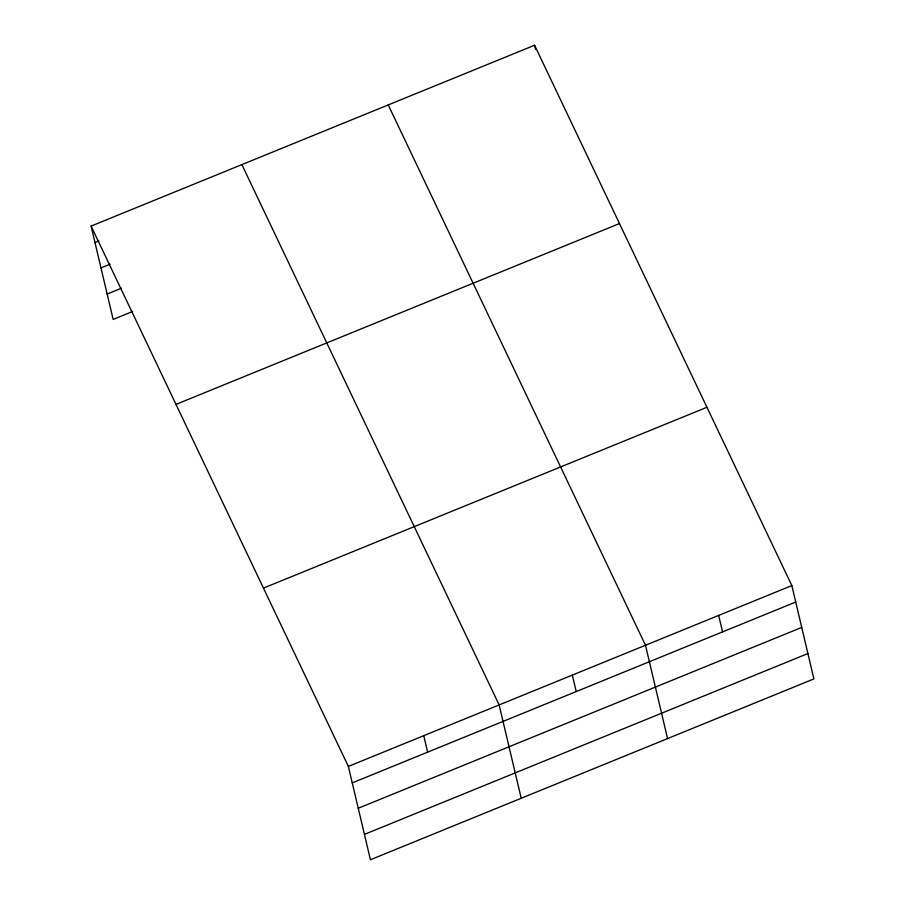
<?xml version="1.0" encoding="UTF-8"?>
<svg xmlns="http://www.w3.org/2000/svg" width="905" height="905" viewBox="0 0 905 905"><rect width="100%" height="100%" fill="white"/><g stroke="black" fill="none" stroke-linecap="round" stroke-linejoin="round"><path stroke-width="1.36" d="M91.1 226.092L534.572 45.25L791.841 585.58L813.9 678.908L370.428 859.75L348.357 766.422L91.1 226.092L113.159 319.42L132.65 311.467M94.991 242.551L98.883 240.968M100.987 267.914L110.082 264.203M107.163 294.057L121.462 288.22M175.989 404.399L619.473 223.558M263.468 588.114L706.952 407.273M348.357 766.422L791.841 585.58M352.249 782.893L795.733 602.051M358.244 808.256L801.728 627.414M364.432 834.387L807.905 653.546M388.222 104.923L645.491 645.265L667.562 738.582M241.884 164.608L499.141 704.938L521.212 798.267M718.672 615.423L722.563 631.882M534.572 45.25L535.545 49.368M572.322 675.096L576.214 691.567M423.755 735.686L427.646 752.146"/></g></svg>
